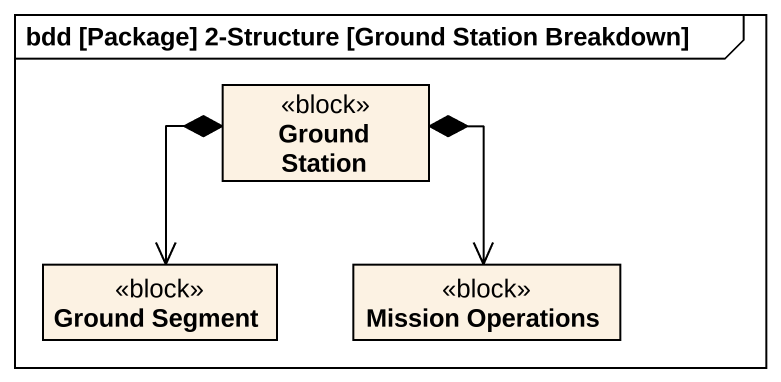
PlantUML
@startuml
mainframe bdd [Package] 2-Structure [Ground Station Breakdown]
hide circle
hide empty members
class "Ground Station" as Ground_Station <<block>>
class "Ground Segment" as Ground_Segment <<block>>
class "Mission Operations" as Mission_Operations <<block>>
Ground_Station *--> Ground_Segment
Ground_Station *--> Mission_Operations
@enduml
